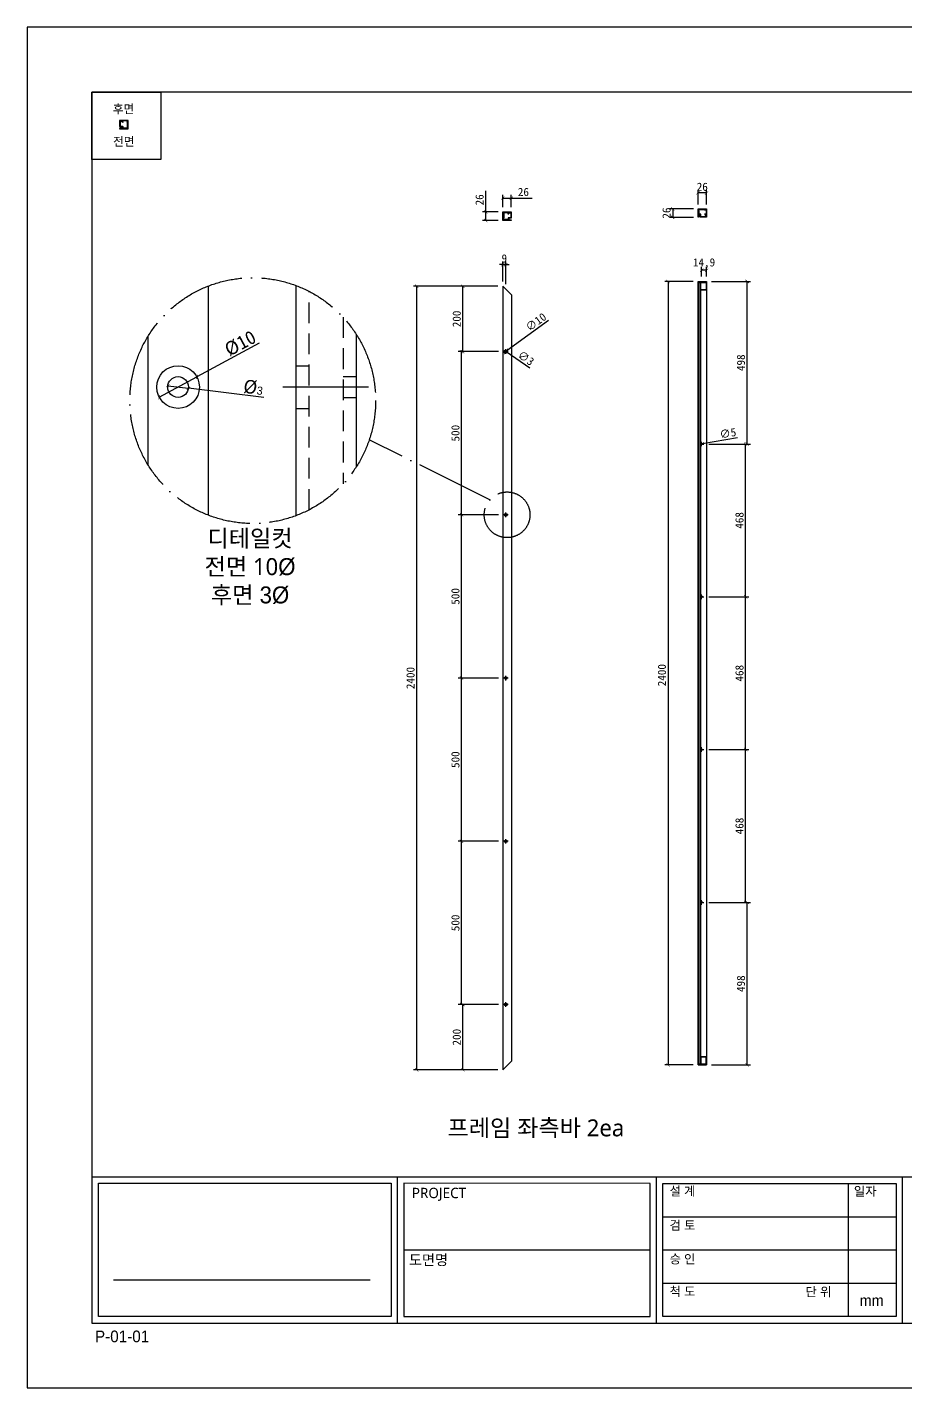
# Model space of a CAD drawing. Header units: millimetres. Extents: x -44117 to 256353, y -2095463 to 65325.
# Drawn here: x -42650 to -39959, y 57733 to 61900 of the extents above; entities that cross this region are included whole.
import ezdxf

# ---------------------------------------------------------------- set-up
doc = ezdxf.new("R2010")
doc.units = ezdxf.units.MM
doc.header["$LTSCALE"] = 10
for name, pattern in [('ACAD_ISO04W100', [30, 24, -3, 0, -3]), ('CENTER', [50.8, 31.75, -6.35, 6.35, -6.35]), ('HIDDEN', [9.525, 6.35, -3.175])]:
    doc.linetypes.add(name, pattern=pattern)
doc.layers.add('도면층1', color=7, linetype='HIDDEN')
doc.layers.add('도면층2', color=3, linetype='CENTER')
doc.styles.add('고딕', font='')
doc.styles.get('고딕').set_extended_font_data('HYgtrE')
doc.dimstyles.new('ISO-25', dxfattribs={"dimtxt": 2.5, "dimasz": 2.5, "dimexe": 1, "dimexo": 1, "dimtad": 1, "dimtxsty": 'Standard', "dimblk": 'ARCHTICK', "dimcen": 2.5, "dimadec": 0, "dimazin": 0, "dimtfac": 1, "dimtmove": 0, "dimatfit": 3, "dimfxl": 0, "dimarcsym": 0})

# ---------------------------------------------------------------- blocks, each defined once
blk = doc.blocks.new('_ArchTick')
at = {"color": 0, "linetype": 'ByBlock', "const_width": 0.15}
blk.add_lwpolyline([(-0.5, -0.5), (0.5, 0.5)], dxfattribs=at)
blk = doc.blocks.new('*D164')
at = {"color": 0, "lineweight": -2}
for p, q in [((-41208.1, 61106.9), (-41467.3, 61106.9)), ((-41457.3, 61106.9), (-41457.3, 58706.9)), ((-41208.1, 58706.9), (-41467.3, 58706.9))]:
    blk.add_line(p, q, dxfattribs=at)
at = {"layer": 'Defpoints', "color": 0}
for p in [(-41193.1, 61106.9), (-41457.3, 58706.9), (-41193.1, 58706.9)]:
    blk.add_point(p, dxfattribs=at)
at = {"color": 0, "lineweight": -2, "xscale": 10, "yscale": 10, "zscale": 10}
for p, rotation in [((-41457.3, 61106.9), 90), ((-41457.3, 58706.9), 270)]:
    blk.add_blockref('_ArchTick', p, dxfattribs=dict(at, rotation=rotation))
at = {"color": 0, "insert": (-41476, 59906.9), "char_height": 25, "attachment_point": 5, "rotation": 90}
blk.add_mtext('2400', dxfattribs=at)
blk = doc.blocks.new('*D165')
at = {"color": 0, "lineweight": -2}
for p, q in [((-41206.1, 58906.9), (-41325.7, 58906.9)), ((-41315.7, 58706.9), (-41315.7, 58906.9)), ((-41208.1, 58706.9), (-41325.7, 58706.9))]:
    blk.add_line(p, q, dxfattribs=at)
at = {"layer": 'Defpoints', "color": 0}
for p in [(-41315.7, 58906.9), (-41191.1, 58906.9), (-41193.1, 58706.9)]:
    blk.add_point(p, dxfattribs=at)
at = {"color": 0, "lineweight": -2, "xscale": 10, "yscale": 10, "zscale": 10}
for p, rotation in [((-41315.7, 58906.9), 90), ((-41315.7, 58706.9), 270)]:
    blk.add_blockref('_ArchTick', p, dxfattribs=dict(at, rotation=rotation))
at = {"color": 0, "insert": (-41334.4, 58806.9), "char_height": 25, "attachment_point": 5, "rotation": 90}
blk.add_mtext('200', dxfattribs=at)
blk = doc.blocks.new('*D166')
at = {"color": 0, "lineweight": -2}
for p, q in [((-41206.1, 59406.9), (-41329.7, 59406.9)), ((-41319.7, 58906.9), (-41319.7, 59406.9)), ((-41206.1, 58906.9), (-41329.7, 58906.9))]:
    blk.add_line(p, q, dxfattribs=at)
at = {"layer": 'Defpoints', "color": 0}
for p in [(-41319.7, 59406.9), (-41191.1, 59406.9), (-41191.1, 58906.9)]:
    blk.add_point(p, dxfattribs=at)
at = {"color": 0, "lineweight": -2, "xscale": 10, "yscale": 10, "zscale": 10}
for p, rotation in [((-41319.7, 59406.9), 90), ((-41319.7, 58906.9), 270)]:
    blk.add_blockref('_ArchTick', p, dxfattribs=dict(at, rotation=rotation))
at = {"color": 0, "insert": (-41338.4, 59156.9), "char_height": 25, "attachment_point": 5, "rotation": 90}
blk.add_mtext('500', dxfattribs=at)
blk = doc.blocks.new('*D167')
at = {"color": 0, "lineweight": -2}
for p, q in [((-41206.1, 59906.9), (-41329.7, 59906.9)), ((-41319.7, 59406.9), (-41319.7, 59906.9)), ((-41206.1, 59406.9), (-41329.7, 59406.9))]:
    blk.add_line(p, q, dxfattribs=at)
at = {"layer": 'Defpoints', "color": 0}
for p in [(-41319.7, 59906.9), (-41191.1, 59906.9), (-41191.1, 59406.9)]:
    blk.add_point(p, dxfattribs=at)
at = {"color": 0, "lineweight": -2, "xscale": 10, "yscale": 10, "zscale": 10}
for p, rotation in [((-41319.7, 59906.9), 90), ((-41319.7, 59406.9), 270)]:
    blk.add_blockref('_ArchTick', p, dxfattribs=dict(at, rotation=rotation))
at = {"color": 0, "insert": (-41338.4, 59656.9), "char_height": 25, "attachment_point": 5, "rotation": 90}
blk.add_mtext('500', dxfattribs=at)
blk = doc.blocks.new('*D168')
at = {"color": 0, "lineweight": -2}
for p, q in [((-41206.1, 60406.9), (-41329.7, 60406.9)), ((-41319.7, 59906.9), (-41319.7, 60406.9)), ((-41206.1, 59906.9), (-41329.7, 59906.9))]:
    blk.add_line(p, q, dxfattribs=at)
at = {"layer": 'Defpoints', "color": 0}
for p in [(-41319.7, 60406.9), (-41191.1, 60406.9), (-41191.1, 59906.9)]:
    blk.add_point(p, dxfattribs=at)
at = {"color": 0, "lineweight": -2, "xscale": 10, "yscale": 10, "zscale": 10}
for p, rotation in [((-41319.7, 60406.9), 90), ((-41319.7, 59906.9), 270)]:
    blk.add_blockref('_ArchTick', p, dxfattribs=dict(at, rotation=rotation))
at = {"color": 0, "insert": (-41338.4, 60156.9), "char_height": 25, "attachment_point": 5, "rotation": 90}
blk.add_mtext('500', dxfattribs=at)
blk = doc.blocks.new('*D169')
at = {"color": 0, "lineweight": -2}
for p, q in [((-41206.1, 60906.9), (-41329.7, 60906.9)), ((-41319.7, 60406.9), (-41319.7, 60906.9)), ((-41206.1, 60406.9), (-41329.7, 60406.9))]:
    blk.add_line(p, q, dxfattribs=at)
at = {"layer": 'Defpoints', "color": 0}
for p in [(-41319.7, 60906.9), (-41191.1, 60906.9), (-41191.1, 60406.9)]:
    blk.add_point(p, dxfattribs=at)
at = {"color": 0, "lineweight": -2, "xscale": 10, "yscale": 10, "zscale": 10}
for p, rotation in [((-41319.7, 60906.9), 90), ((-41319.7, 60406.9), 270)]:
    blk.add_blockref('_ArchTick', p, dxfattribs=dict(at, rotation=rotation))
at = {"color": 0, "insert": (-41338.4, 60656.9), "char_height": 25, "attachment_point": 5, "rotation": 90}
blk.add_mtext('500', dxfattribs=at)
blk = doc.blocks.new('*D170')
at = {"color": 0, "lineweight": -2}
for p, q in [((-41208.1, 61106.9), (-41325.7, 61106.9)), ((-41315.7, 60906.9), (-41315.7, 61106.9)), ((-41206.1, 60906.9), (-41325.7, 60906.9))]:
    blk.add_line(p, q, dxfattribs=at)
at = {"layer": 'Defpoints', "color": 0}
for p in [(-41315.7, 61106.9), (-41193.1, 61106.9), (-41191.1, 60906.9)]:
    blk.add_point(p, dxfattribs=at)
at = {"color": 0, "lineweight": -2, "xscale": 10, "yscale": 10, "zscale": 10}
for p, rotation in [((-41315.7, 61106.9), 90), ((-41315.7, 60906.9), 270)]:
    blk.add_blockref('_ArchTick', p, dxfattribs=dict(at, rotation=rotation))
at = {"color": 0, "insert": (-41334.4, 61006.9), "char_height": 25, "attachment_point": 5, "rotation": 90}
blk.add_mtext('200', dxfattribs=at)
blk = doc.blocks.new('a4 1scale')
at = {"color": 8}
for p, q in [((-15144.83, -4477.05), (-14867.83, -4477.05)), ((-15097.66, -4499.61), (-15097.66, -4477.05)), ((-15057.67, -4499.62), (-15057.67, -4477.06)), ((-15019.68, -4499.62), (-15019.68, -4477.06)), ((-15028.06, -4478.06), (-15028.06, -4498.62)), ((-15056.67, -4483.2), (-15020.68, -4483.2)), ((-15096.66, -4488.33), (-15058.67, -4488.34)), ((-15056.67, -4488.34), (-15020.68, -4488.34)), ((-15141.53, -4492.95), (-15101.88, -4492.95)), ((-15056.67, -4493.48), (-15020.68, -4493.48))]:
    blk.add_line(p, q, dxfattribs=at)
for points in [[(-15154.83, -4509.61), (-14857.83, -4509.61), (-14857.83, -4299.61), (-15154.83, -4299.61)], [(-15144.83, -4499.61), (-14867.83, -4499.61), (-14867.83, -4309.61), (-15144.83, -4309.61)]]:
    blk.add_lwpolyline(points, close=True)
for points in [[(-15143.82, -4478.05), (-15098.66, -4478.05), (-15098.66, -4498.61), (-15143.83, -4498.61)], [(-15058.67, -4478.06), (-15096.66, -4478.05), (-15096.66, -4498.61), (-15058.66, -4498.62)], [(-15056.67, -4478.06), (-15020.68, -4478.06), (-15020.68, -4498.62), (-15056.67, -4498.62)]]:
    blk.add_lwpolyline(points, close=True, dxfattribs=at)
at = {"color": 8, "style": '고딕'}
for s, insert, char_height, width, attachment_point in [('{\\fMalgun Gothic|b0|i0|c129|p50;PROJECT}', (-15095.45, -4478.74), 1.6004, 37.4801, 1), ('{\\fMalgun Gothic|b0|i0|c129|p50;설 계}', (-15055.65, -4478.55), 1.4003, 21.6513, 1), ('{\\fGulim|b0|i0|c129|p50;일자}', (-15027.2, -4478.57), 1.4, 24.7824, 1), ('{\\fMalgun Gothic|b0|i0|c129|p50;검 토}', (-15055.65, -4483.82), 1.4003, 21.6513, 1), ('{\\fMalgun Gothic|b0|i0|c129|p50;도면명}', (-15095.89, -4489.07), 1.6004, 37.4801, 1), ('{\\fMalgun Gothic|b0|i0|c129|p50;승 인}', (-15055.65, -4489.02), 1.4003, 21.6513, 1), ('{\\fMalgun Gothic|b0|i0|c129|p50;척 도 }', (-15055.65, -4494.02), 1.4003, 21.6513, 1), ('{\\fGulim|b0|i0|c129|p50;단 위}', (-15034.68, -4494.09), 1.4003, 21.6513, 1), ('mm', (-15024.45, -4496.13), 1.7, 15.2516, 5), ('{\\C8;P-01-01}', (-15144.37, -4500.78), 1.8004, 27.0059, 1)]:
    blk.add_mtext(s, dxfattribs=dict(at, insert=insert, char_height=char_height, width=width, attachment_point=attachment_point))
blk = doc.blocks.new('*D171')
at = {"color": 0, "lineweight": -2}
for p, q in [((-41053.7, 61002), (-41180.1, 60909.8)), ((-41188.1, 60903.9), (-41180.1, 60909.8)), ((-41188.1, 60903.9), (-41188.1, 60903.9))]:
    blk.add_line(p, q, dxfattribs=at)
at = {"layer": 'Defpoints', "color": 0}
for p in [(-41188.1, 60903.9), (-41180.1, 60909.8)]:
    blk.add_point(p, dxfattribs=at)
at = {"color": 0, "lineweight": -2, "xscale": 10, "yscale": 10, "zscale": 10}
for p, rotation in [((-41188.1, 60903.9), 36.13556978236402), ((-41180.1, 60909.8), 216.135569782364)]:
    blk.add_blockref('_ArchTick', p, dxfattribs=dict(at, rotation=rotation))
at = {"color": 0, "insert": (-41091.7, 60997.5), "char_height": 25, "attachment_point": 5, "rotation": 36.1356}
blk.add_mtext('∅10', dxfattribs=at)
blk = doc.blocks.new('*D172')
at = {"color": 0, "lineweight": -2}
for p, q in [((-41185.3, 60907.7), (-41185.3, 60907.7)), ((-41185.3, 60907.7), (-41182.9, 60906)), ((-41110.6, 60855.9), (-41182.9, 60906))]:
    blk.add_line(p, q, dxfattribs=at)
at = {"layer": 'Defpoints', "color": 0}
for p in [(-41185.3, 60907.7), (-41182.9, 60906)]:
    blk.add_point(p, dxfattribs=at)
at = {"color": 0, "lineweight": -2, "xscale": 10, "yscale": 10, "zscale": 10}
for p, rotation in [((-41185.3, 60907.7), 325.2612745735345), ((-41182.9, 60906), 145.2612745735345)]:
    blk.add_blockref('_ArchTick', p, dxfattribs=dict(at, rotation=rotation))
at = {"color": 0, "insert": (-41122.2, 60886.7), "char_height": 25, "attachment_point": 5, "rotation": 325.2613}
blk.add_mtext('∅3', dxfattribs=at)
blk = doc.blocks.new('*D174')
at = {"color": 0, "lineweight": -2}
for p, q in [((-41939.4, 60932.6), (-42130.7, 60829.3)), ((-42245.8, 60767.2), (-42130.7, 60829.3)), ((-42245.8, 60767.2), (-42245.8, 60767.2))]:
    blk.add_line(p, q, dxfattribs=at)
at = {"layer": 'Defpoints', "color": 0}
for p in [(-42130.7, 60829.3), (-42245.8, 60767.2)]:
    blk.add_point(p, dxfattribs=at)
at = {"color": 0, "lineweight": -2, "xscale": 10, "yscale": 10, "zscale": 10}
for p, rotation in [((-42130.7, 60829.3), 208.3664107921281), ((-42245.8, 60767.2), 28.36641079212811)]:
    blk.add_blockref('_ArchTick', p, dxfattribs=dict(at, rotation=rotation))
at = {"color": 0, "insert": (-41997.5, 60932), "char_height": 25, "attachment_point": 5, "rotation": 28.3664}
blk.add_mtext('{\\H1.6667x;Ø10}', dxfattribs=at)
blk = doc.blocks.new('*D175')
at = {"color": 0, "lineweight": -2}
for p, q in [((-42219.8, 60802.1), (-42219.8, 60802.1)), ((-42219.8, 60802.1), (-42156.7, 60794.3)), ((-41925.9, 60765.8), (-42156.7, 60794.3))]:
    blk.add_line(p, q, dxfattribs=at)
at = {"layer": 'Defpoints', "color": 0}
for p in [(-42219.8, 60802.1), (-42156.7, 60794.3)]:
    blk.add_point(p, dxfattribs=at)
at = {"color": 0, "lineweight": -2, "xscale": 10, "yscale": 10, "zscale": 10}
for p, rotation in [((-42219.8, 60802.1), 352.9456362608815), ((-42156.7, 60794.3), 172.9456362608816)]:
    blk.add_blockref('_ArchTick', p, dxfattribs=dict(at, rotation=rotation))
at = {"color": 0, "insert": (-41957.7, 60797), "char_height": 25, "attachment_point": 5, "rotation": 352.9456}
blk.add_mtext('{\\H1.6667x;Ø\\fPMingLiU|b0|i0|c129|p0;\\H0.59999x;3}', dxfattribs=at)
blk = doc.blocks.new('*D143')
at = {"color": 0, "lineweight": -2}
for p, q in [((-41193.1, 61121.9), (-41193.1, 61183.1)), ((-41184.1, 61112.9), (-41184.1, 61183.1)), ((-41193.1, 61173.1), (-41203.1, 61173.1)), ((-41193.1, 61173.1), (-41184.1, 61173.1)), ((-41184.1, 61173.1), (-41174.1, 61173.1))]:
    blk.add_line(p, q, dxfattribs=at)
at = {"layer": 'Defpoints', "color": 0}
for p in [(-41184.1, 61173.1), (-41193.1, 61106.9), (-41184.1, 61097.9)]:
    blk.add_point(p, dxfattribs=at)
at = {"color": 0, "lineweight": -2, "xscale": 10, "yscale": 10, "zscale": 10}
blk.add_blockref('_ArchTick', (-41193.1, 61173.1), dxfattribs=at)
at = {"color": 0, "lineweight": -2, "xscale": 10, "yscale": 10, "zscale": 10, "rotation": 180}
blk.add_blockref('_ArchTick', (-41184.1, 61173.1), dxfattribs=at)
at = {"color": 0, "insert": (-41188.6, 61191.9), "char_height": 25, "attachment_point": 5}
blk.add_mtext('9', dxfattribs=at)
blk = doc.blocks.new('*D721')
at = {"color": 0, "lineweight": -2}
for p, q in [((-40473.7, 60642.7), (-40581.5, 60624.1)), ((-40586.5, 60623.3), (-40581.5, 60624.1)), ((-40586.5, 60623.3), (-40586.5, 60623.3))]:
    blk.add_line(p, q, dxfattribs=at)
at = {"layer": 'Defpoints', "color": 0}
for p in [(-40586.5, 60623.3), (-40581.5, 60624.1)]:
    blk.add_point(p, dxfattribs=at)
at = {"color": 0, "lineweight": -2, "xscale": 10, "yscale": 10, "zscale": 10}
for p, rotation in [((-40586.5, 60623.3), 9.769614519316189), ((-40581.5, 60624.1), 189.7696145193162)]:
    blk.add_blockref('_ArchTick', p, dxfattribs=dict(at, rotation=rotation))
at = {"color": 0, "insert": (-40503.6, 60656.6), "char_height": 25, "attachment_point": 5, "rotation": 9.7696}
blk.add_mtext('∅5', dxfattribs=at)
blk = doc.blocks.new('*D722')
at = {"color": 0, "lineweight": -2}
for p, q in [((-40610.1, 61121.7), (-40696.9, 61121.7)), ((-40686.9, 61121.7), (-40686.9, 58721.7)), ((-40610.1, 58721.7), (-40696.9, 58721.7))]:
    blk.add_line(p, q, dxfattribs=at)
at = {"layer": 'Defpoints', "color": 0}
for p in [(-40595.1, 61121.7), (-40686.9, 58721.7), (-40595.1, 58721.7)]:
    blk.add_point(p, dxfattribs=at)
at = {"color": 0, "lineweight": -2, "xscale": 10, "yscale": 10, "zscale": 10}
for p, rotation in [((-40686.9, 61121.7), 90), ((-40686.9, 58721.7), 270)]:
    blk.add_blockref('_ArchTick', p, dxfattribs=dict(at, rotation=rotation))
at = {"color": 0, "insert": (-40705.6, 59915.7), "char_height": 25, "attachment_point": 5, "rotation": 90}
blk.add_mtext('2400', dxfattribs=at)
blk = doc.blocks.new('*D715')
at = {"color": 0, "lineweight": -2}
for p, q in [((-40584, 61136.7), (-40584, 61166.1)), ((-40569.1, 61156.1), (-40584, 61156.1)), ((-40569.1, 61136.7), (-40569.1, 61166.1))]:
    blk.add_line(p, q, dxfattribs=at)
at = {"layer": 'Defpoints', "color": 0}
for p in [(-40584, 61156.1), (-40584, 61121.7), (-40569.1, 61121.7)]:
    blk.add_point(p, dxfattribs=at)
at = {"color": 0, "lineweight": -2, "xscale": 10, "yscale": 10, "zscale": 10, "rotation": 180}
blk.add_blockref('_ArchTick', (-40584, 61156.1), dxfattribs=at)
at = {"color": 0, "lineweight": -2, "xscale": 10, "yscale": 10, "zscale": 10}
blk.add_blockref('_ArchTick', (-40569.1, 61156.1), dxfattribs=at)
at = {"color": 0, "insert": (-40576.6, 61176.9), "char_height": 25, "attachment_point": 5}
blk.add_mtext('14,9', dxfattribs=at)
blk = doc.blocks.new('*D719')
at = {"color": 0, "lineweight": -2}
for p, q in [((-40562, 59219.7), (-40434.8, 59219.7)), ((-40444.8, 58721.7), (-40444.8, 59219.7)), ((-40554.1, 58721.7), (-40434.8, 58721.7))]:
    blk.add_line(p, q, dxfattribs=at)
at = {"layer": 'Defpoints', "color": 0}
for p in [(-40577, 59219.7), (-40444.8, 59219.7), (-40569.1, 58721.7)]:
    blk.add_point(p, dxfattribs=at)
at = {"color": 0, "lineweight": -2, "xscale": 10, "yscale": 10, "zscale": 10}
for p, rotation in [((-40444.8, 59219.7), 90), ((-40444.8, 58721.7), 270)]:
    blk.add_blockref('_ArchTick', p, dxfattribs=dict(at, rotation=rotation))
at = {"color": 0, "insert": (-40463.6, 58970.7), "char_height": 25, "attachment_point": 5, "rotation": 90}
blk.add_mtext('498', dxfattribs=at)
blk = doc.blocks.new('*D720')
at = {"color": 0, "lineweight": -2}
for p, q in [((-40562, 59687.7), (-40439.3, 59687.7)), ((-40449.3, 59219.7), (-40449.3, 59687.7)), ((-40562, 59219.7), (-40439.3, 59219.7))]:
    blk.add_line(p, q, dxfattribs=at)
at = {"layer": 'Defpoints', "color": 0}
for p in [(-40577, 59687.7), (-40449.3, 59687.7), (-40577, 59219.7)]:
    blk.add_point(p, dxfattribs=at)
at = {"color": 0, "lineweight": -2, "xscale": 10, "yscale": 10, "zscale": 10}
for p, rotation in [((-40449.3, 59687.7), 90), ((-40449.3, 59219.7), 270)]:
    blk.add_blockref('_ArchTick', p, dxfattribs=dict(at, rotation=rotation))
at = {"color": 0, "insert": (-40468.1, 59453.7), "char_height": 25, "attachment_point": 5, "rotation": 90}
blk.add_mtext('468', dxfattribs=at)
blk = doc.blocks.new('*D716')
at = {"color": 0, "lineweight": -2}
for p, q in [((-40562, 60155.7), (-40439.3, 60155.7)), ((-40449.3, 59687.7), (-40449.3, 60155.7)), ((-40562, 59687.7), (-40439.3, 59687.7))]:
    blk.add_line(p, q, dxfattribs=at)
at = {"layer": 'Defpoints', "color": 0}
for p in [(-40577, 60155.7), (-40449.3, 60155.7), (-40577, 59687.7)]:
    blk.add_point(p, dxfattribs=at)
at = {"color": 0, "lineweight": -2, "xscale": 10, "yscale": 10, "zscale": 10}
for p, rotation in [((-40449.3, 60155.7), 90), ((-40449.3, 59687.7), 270)]:
    blk.add_blockref('_ArchTick', p, dxfattribs=dict(at, rotation=rotation))
at = {"color": 0, "insert": (-40468.1, 59921.7), "char_height": 25, "attachment_point": 5, "rotation": 90}
blk.add_mtext('468', dxfattribs=at)
blk = doc.blocks.new('*D717')
at = {"color": 0, "lineweight": -2}
for p, q in [((-40562, 60623.7), (-40439.3, 60623.7)), ((-40449.3, 60155.7), (-40449.3, 60623.7)), ((-40562, 60155.7), (-40439.3, 60155.7))]:
    blk.add_line(p, q, dxfattribs=at)
at = {"layer": 'Defpoints', "color": 0}
for p in [(-40577, 60623.7), (-40449.3, 60623.7), (-40577, 60155.7)]:
    blk.add_point(p, dxfattribs=at)
at = {"color": 0, "lineweight": -2, "xscale": 10, "yscale": 10, "zscale": 10}
for p, rotation in [((-40449.3, 60623.7), 90), ((-40449.3, 60155.7), 270)]:
    blk.add_blockref('_ArchTick', p, dxfattribs=dict(at, rotation=rotation))
at = {"color": 0, "insert": (-40468.1, 60389.7), "char_height": 25, "attachment_point": 5, "rotation": 90}
blk.add_mtext('468', dxfattribs=at)
blk = doc.blocks.new('*D718')
at = {"color": 0, "lineweight": -2}
for p, q in [((-40554.1, 61121.7), (-40434.8, 61121.7)), ((-40444.8, 60623.7), (-40444.8, 61121.7)), ((-40562, 60623.7), (-40434.8, 60623.7))]:
    blk.add_line(p, q, dxfattribs=at)
at = {"layer": 'Defpoints', "color": 0}
for p in [(-40569.1, 61121.7), (-40444.8, 61121.7), (-40577, 60623.7)]:
    blk.add_point(p, dxfattribs=at)
at = {"color": 0, "lineweight": -2, "xscale": 10, "yscale": 10, "zscale": 10}
for p, rotation in [((-40444.8, 61121.7), 90), ((-40444.8, 60623.7), 270)]:
    blk.add_blockref('_ArchTick', p, dxfattribs=dict(at, rotation=rotation))
at = {"color": 0, "insert": (-40463.6, 60872.7), "char_height": 25, "attachment_point": 5, "rotation": 90}
blk.add_mtext('498', dxfattribs=at)
blk = doc.blocks.new('*D1232')
at = {"color": 0, "lineweight": -2}
for p, q in [((-40595.1, 61357.5), (-40595.1, 61402.7)), ((-40569.1, 61392.7), (-40595.1, 61392.7)), ((-40569.1, 61357.3), (-40569.1, 61402.7))]:
    blk.add_line(p, q, dxfattribs=at)
at = {"layer": 'Defpoints', "color": 0}
for p in [(-40595.1, 61392.7), (-40595.1, 61342.5), (-40569.1, 61342.3)]:
    blk.add_point(p, dxfattribs=at)
at = {"color": 0, "lineweight": -2, "xscale": 10, "yscale": 10, "zscale": 10, "rotation": 180}
blk.add_blockref('_ArchTick', (-40595.1, 61392.7), dxfattribs=at)
at = {"color": 0, "lineweight": -2, "xscale": 10, "yscale": 10, "zscale": 10}
blk.add_blockref('_ArchTick', (-40569.1, 61392.7), dxfattribs=at)
at = {"color": 0, "insert": (-40582.1, 61411.5), "char_height": 25, "attachment_point": 5}
blk.add_mtext('26', dxfattribs=at)
blk = doc.blocks.new('*D1233')
at = {"color": 0, "lineweight": -2}
for p, q in [((-40608.5, 61344), (-40682.8, 61344)), ((-40609.4, 61318), (-40682.8, 61318)), ((-40672.8, 61344), (-40672.8, 61318))]:
    blk.add_line(p, q, dxfattribs=at)
at = {"layer": 'Defpoints', "color": 0}
for p in [(-40672.8, 61318), (-40594.4, 61318), (-40593.5, 61344)]:
    blk.add_point(p, dxfattribs=at)
at = {"color": 0, "lineweight": -2, "xscale": 10, "yscale": 10, "zscale": 10}
for p, rotation in [((-40672.8, 61344), 90), ((-40672.8, 61318), 270)]:
    blk.add_blockref('_ArchTick', p, dxfattribs=dict(at, rotation=rotation))
at = {"color": 0, "insert": (-40691.6, 61331), "char_height": 25, "attachment_point": 5, "rotation": 90}
blk.add_mtext('26', dxfattribs=at)
blk = doc.blocks.new('*D1234')
at = {"color": 0, "lineweight": -2}
for p, q in [((-41193.2, 61349), (-41193.2, 61386.9)), ((-41167.2, 61349), (-41167.2, 61386.9)), ((-41193.2, 61376.9), (-41167.2, 61376.9)), ((-41167.2, 61376.9), (-41103, 61376.9))]:
    blk.add_line(p, q, dxfattribs=at)
at = {"layer": 'Defpoints', "color": 0}
for p in [(-41167.2, 61376.9), (-41193.2, 61334), (-41167.2, 61334)]:
    blk.add_point(p, dxfattribs=at)
at = {"color": 0, "lineweight": -2, "xscale": 10, "yscale": 10, "zscale": 10, "rotation": 180}
blk.add_blockref('_ArchTick', (-41193.2, 61376.9), dxfattribs=at)
at = {"color": 0, "lineweight": -2, "xscale": 10, "yscale": 10, "zscale": 10}
blk.add_blockref('_ArchTick', (-41167.2, 61376.9), dxfattribs=at)
at = {"color": 0, "insert": (-41130.1, 61395.6), "char_height": 25, "attachment_point": 5}
blk.add_mtext('26', dxfattribs=at)
blk = doc.blocks.new('*D1235')
at = {"color": 0, "lineweight": -2}
for p, q in [((-41245.7, 61334.5), (-41245.7, 61398.7)), ((-41207.7, 61334.5), (-41255.7, 61334.5)), ((-41207.7, 61308.5), (-41255.7, 61308.5)), ((-41245.7, 61308.5), (-41245.7, 61334.5))]:
    blk.add_line(p, q, dxfattribs=at)
at = {"layer": 'Defpoints', "color": 0}
for p in [(-41245.7, 61334.5), (-41192.7, 61334.5), (-41192.7, 61308.5)]:
    blk.add_point(p, dxfattribs=at)
at = {"color": 0, "lineweight": -2, "xscale": 10, "yscale": 10, "zscale": 10}
for p, rotation in [((-41245.7, 61334.5), 90), ((-41245.7, 61308.5), 270)]:
    blk.add_blockref('_ArchTick', p, dxfattribs=dict(at, rotation=rotation))
at = {"color": 0, "insert": (-41264.4, 61371.6), "char_height": 25, "attachment_point": 5, "rotation": 90}
blk.add_mtext('26', dxfattribs=at)

msp = doc.modelspace()

# ---------------------------------------------------------------- linework, layer by layer
for p, q in [((-42359.65593, 61611.81143), (-42365.65593, 61611.81143)), ((-42365.65593, 61611.81143), (-42365.65593, 61597.01143)), ((-42365.65593, 61597.01143), (-42359.15593, 61597.01143)), ((-42359.65593, 61609.61143), (-42359.65593, 61611.81143)), ((-42356.95593, 61609.31143), (-42359.35593, 61609.31143)), ((-42359.15593, 61597.01143), (-42357.95593, 61597.01143)), ((-42342.65593, 61613.31143), (-42358.65593, 61613.31143)), ((-42358.65593, 61613.31143), (-42358.65593, 61610.31143)), ((-42358.65593, 61610.31143), (-42356.95593, 61610.31143)), ((-42357.65593, 61596.71143), (-42357.65593, 61595.51143)), ((-42357.65593, 61595.51143), (-42357.65593, 61591.81143)), ((-42357.65593, 61595.51143), (-42357.65593, 61595.51143)), ((-42356.65593, 61610.01143), (-42356.65593, 61609.61143)), ((-42345.65593, 61609.61143), (-42345.65593, 61610.01143)), ((-42345.35593, 61610.31143), (-42342.65593, 61610.31143)), ((-42344.15593, 61609.31143), (-42345.35593, 61609.31143)), ((-42344.15593, 61609.31143), (-42344.15593, 61595.81143)), ((-42342.65593, 61595.81143), (-42344.15593, 61595.81143)), ((-42342.65593, 61610.31143), (-42342.65593, 61613.31143)), ((-42342.65593, 61591.81143), (-42342.65593, 61595.81143)), ((-42357.65593, 61591.81143), (-42342.65593, 61591.81143)), ((-41191.6936, 61330.03324), (-41191.6936, 61333.03324)), ((-41191.6936, 61333.03324), (-41175.6936, 61333.03324)), ((-41188.9936, 61330.03324), (-41191.6936, 61330.03324)), ((-41191.6936, 61311.53324), (-41191.6936, 61315.53324)), ((-41191.6936, 61315.53324), (-41190.1936, 61315.53324)), ((-41176.6936, 61311.53324), (-41191.6936, 61311.53324)), ((-41190.1936, 61329.03324), (-41188.9936, 61329.03324)), ((-41190.1936, 61329.03324), (-41190.1936, 61315.53324)), ((-41188.6936, 61329.33324), (-41188.6936, 61329.73324)), ((-41177.6936, 61329.73324), (-41177.6936, 61329.33324)), ((-41175.6936, 61330.03324), (-41177.3936, 61330.03324)), ((-41177.3936, 61329.03324), (-41174.9936, 61329.03324)), ((-41176.6936, 61316.43324), (-41176.6936, 61315.23324)), ((-41176.6936, 61315.23324), (-41176.6936, 61311.53324)), ((-41176.6936, 61315.23324), (-41176.6936, 61315.23324)), ((-41175.1936, 61316.73324), (-41176.3936, 61316.73324)), ((-41175.6936, 61333.03324), (-41175.6936, 61330.03324)), ((-41168.6936, 61316.73324), (-41175.1936, 61316.73324)), ((-41174.6936, 61329.33324), (-41174.6936, 61331.53324)), ((-41174.6936, 61331.53324), (-41168.6936, 61331.53324)), ((-41168.6936, 61331.53324), (-41168.6936, 61316.73324)), ((-40592.1133, 61327.54793), (-40592.1133, 61342.54793)), ((-40592.1133, 61342.54793), (-40588.1133, 61342.54793)), ((-40588.4133, 61327.54793), (-40592.1133, 61327.54793)), ((-40587.2133, 61327.54793), (-40588.4133, 61327.54793)), ((-40588.4133, 61327.54793), (-40588.4133, 61327.54793)), ((-40588.1133, 61342.54793), (-40588.1133, 61341.04793)), ((-40574.6133, 61341.04793), (-40588.1133, 61341.04793)), ((-40586.9133, 61326.04793), (-40586.9133, 61327.24793)), ((-40586.9133, 61319.54793), (-40586.9133, 61326.04793)), ((-40572.1133, 61319.54793), (-40586.9133, 61319.54793)), ((-40574.6133, 61341.04793), (-40574.6133, 61339.84793)), ((-40574.6133, 61328.24793), (-40574.6133, 61325.84793)), ((-40574.3133, 61339.54793), (-40573.9133, 61339.54793)), ((-40573.9133, 61328.54793), (-40574.3133, 61328.54793)), ((-40574.3133, 61325.54793), (-40572.1133, 61325.54793)), ((-40573.6133, 61339.84793), (-40573.6133, 61342.54793)), ((-40573.6133, 61342.54793), (-40570.6133, 61342.54793)), ((-40573.6133, 61326.54793), (-40573.6133, 61328.24793)), ((-40570.6133, 61326.54793), (-40573.6133, 61326.54793)), ((-40572.1133, 61325.54793), (-40572.1133, 61319.54793)), ((-40570.6133, 61342.54793), (-40570.6133, 61326.54793)), ((-42096.47242, 61107.28816), (-42096.47242, 60406.0608)), ((-41826.32092, 60404.4959), (-41826.32092, 61108.85305)), ((-41193.0936, 61106.85234), (-41193.0936, 58706.85234)), ((-41167.0936, 61080.85234), (-41193.0936, 61106.85234)), ((-40595.1133, 58721.69025), (-40595.1133, 61121.69025)), ((-40595.1133, 61121.69025), (-40569.1133, 61121.69025)), ((-40595.1133, 61095.69025), (-40593.6133, 61095.69025)), ((-40593.6133, 58724.69025), (-40593.6133, 61118.69025)), ((-40593.6133, 61097.19025), (-40593.6133, 61118.69025)), ((-40593.6133, 61118.69025), (-40588.4133, 61118.69025)), ((-40588.4133, 58724.69025), (-40588.4133, 61118.69025)), ((-40588.4133, 61095.69025), (-40569.1133, 61095.69025)), ((-40586.9133, 61097.19025), (-40586.9133, 61118.69025)), ((-40586.9133, 61118.69025), (-40570.6133, 61118.69025)), ((-40586.9133, 61097.19025), (-40570.6133, 61097.19025)), ((-40586.9133, 58747.69025), (-40586.9133, 61095.69025)), ((-40570.6133, 61118.69025), (-40570.6133, 61097.19025)), ((-40569.1133, 61121.69025), (-40569.1133, 58721.69025)), ((-41167.0936, 61080.85234), (-41167.0936, 58732.85234)), ((-42280.04017, 60559.4578), (-42280.04017, 60953.89115)), ((-41642.75316, 60960.36256), (-41642.75316, 60552.98639)), ((-41167.0936, 58732.85234), (-41193.0936, 58706.85234)), ((-40595.1133, 58747.69025), (-40593.6133, 58747.69025)), ((-40569.1133, 58721.69025), (-40595.1133, 58721.69025)), ((-40595.1133, 58721.69025), (-40569.1133, 58721.69025)), ((-40593.6133, 58724.69025), (-40588.4133, 58724.69025)), ((-40588.4133, 58747.69025), (-40569.1133, 58747.69025)), ((-40586.9133, 58746.19025), (-40586.9133, 58724.69025)), ((-40586.9133, 58746.19025), (-40570.6133, 58746.19025)), ((-40586.9133, 58724.69025), (-40570.6133, 58724.69025)), ((-40570.6133, 58724.69025), (-40570.6133, 58746.19025))]:
    msp.add_line(p, q)
at = {"color": 1, "linetype": 'ACAD_ISO04W100'}
msp.add_line((-41233.08191, 60452.55129), (-41602.54854, 60636.61526), dxfattribs=at)
msp.add_lwpolyline([(-42452.00209, 61701.91753), (-42240.89409, 61701.91753), (-42240.89409, 61495.42466), (-42452.00209, 61495.42466)], close=True)
for points in [[(-42366.85593, 61590.31156, 0.4142135624), (-42367.15593, 61590.01156), (-42367.15593, 61589.11143, 0.4142135624), (-42366.85593, 61588.81143), (-42341.65593, 61588.81143, 0.4142135624), (-42341.15593, 61589.31143), (-42341.15593, 61614.31143, 0.4142135624), (-42341.65593, 61614.81143), (-42366.65593, 61614.81143, 0.4142135624), (-42367.15593, 61614.31143), (-42367.15593, 61596.01143, 0.4142135624), (-42366.65593, 61595.51143), (-42359.15593, 61595.51143), (-42359.15593, 61590.31143), (-42366.85593, 61590.31143)], [(-41167.4936, 61310.03337, -0.4142135624), (-41167.1936, 61309.73337), (-41167.1936, 61308.83324, -0.4142135624), (-41167.4936, 61308.53324), (-41192.6936, 61308.53324, -0.4142135624), (-41193.1936, 61309.03324), (-41193.1936, 61334.03324, -0.4142135624), (-41192.6936, 61334.53324), (-41167.6936, 61334.53324, -0.4142135624), (-41167.1936, 61334.03324), (-41167.1936, 61315.73324, -0.4142135624), (-41167.6936, 61315.23324), (-41175.1936, 61315.23324), (-41175.1936, 61310.03324), (-41167.4936, 61310.03324)], [(-40593.61317, 61318.34793, -0.4142135624), (-40593.91317, 61318.04793), (-40594.8133, 61318.04793, -0.4142135624), (-40595.1133, 61318.34793), (-40595.1133, 61343.54793, -0.4142135624), (-40594.6133, 61344.04793), (-40569.6133, 61344.04793, -0.4142135624), (-40569.1133, 61343.54793), (-40569.1133, 61318.54793, -0.4142135624), (-40569.6133, 61318.04793), (-40587.9133, 61318.04793, -0.4142135624), (-40588.4133, 61318.54793), (-40588.4133, 61326.04793), (-40593.6133, 61326.04793), (-40593.6133, 61318.34793)]]:
    msp.add_lwpolyline(points, format="xyb")
for centre, radius in [((-41959.36115, 60756.67448), 376.46972), ((-41180.0936, 60406.85234), 69.97253)]:
    msp.add_circle(centre, radius, dxfattribs=at)
for centre, radius in [((-41184.0936, 60906.85234), 5), ((-41184.0936, 60906.85234), 1.5), ((-42188.2563, 60798.22301), 65.39513), ((-42188.2563, 60798.22301), 31.78929), ((-40584.0133, 60623.69025), 2.5), ((-41184.0936, 60406.85234), 4), ((-41184.0936, 60406.85234), 1.5), ((-40584.0133, 60155.69025), 2.5), ((-41184.0936, 59906.85234), 4), ((-41184.0936, 59906.85234), 1.5), ((-40584.0133, 59687.69025), 2.5), ((-41184.0936, 59406.85234), 4), ((-41184.0936, 59406.85234), 1.5), ((-40584.0133, 59219.69025), 2.5), ((-41184.0936, 58906.85234), 4), ((-41184.0936, 58906.85234), 1.5)]:
    msp.add_circle(centre, radius)
for centre, start, end in [((-42359.35593, 61609.61143), 180, 270), ((-42357.95593, 61596.71143), 0, 90), ((-42356.95593, 61610.01143), 0, 90), ((-42356.95593, 61609.61143), 270, 0), ((-42345.35593, 61610.01143), 90, 180), ((-42345.35593, 61609.61143), 180, 270), ((-41188.9936, 61329.73324), 0, 90), ((-41188.9936, 61329.33324), 270, 0), ((-41177.3936, 61329.73324), 90, 180), ((-41177.3936, 61329.33324), 180, 270), ((-41176.3936, 61316.43324), 90, 180), ((-41174.9936, 61329.33324), 270, 0), ((-40587.2133, 61327.24793), 0, 90), ((-40574.3133, 61339.84793), 180, 270), ((-40574.3133, 61328.24793), 90, 180), ((-40574.3133, 61325.84793), 180, 270), ((-40573.9133, 61339.84793), 270, 0), ((-40573.9133, 61328.24793), 0, 90)]:
    msp.add_arc(centre, 0.3, start, end)
at = {"layer": '도면층1'}
for p, q in [((-41786.32092, 60422.32955), (-41786.32092, 61091.0194)), ((-41682.75316, 61012.0516), (-41682.75316, 60501.29735)), ((-41826.32092, 60863.61814), (-41786.32092, 60863.61814)), ((-41682.75316, 60830.0123), (-41642.75316, 60830.0123)), ((-41682.75316, 60766.43372), (-41642.75316, 60766.43372)), ((-41826.32092, 60732.82789), (-41786.32092, 60732.82789))]:
    msp.add_line(p, q, dxfattribs=at)
at = {"layer": '도면층2'}
for p, q in [((-41177.0936, 60906.85234), (-41191.0936, 60906.85234)), ((-41184.0936, 60899.85234), (-41184.0936, 60913.85234)), ((-41604.30043, 60798.22301), (-41866.98798, 60798.22301)), ((-40591.0133, 60623.69025), (-40577.0133, 60623.69025)), ((-40584.0133, 60616.69025), (-40584.0133, 60630.69025)), ((-41177.0936, 60406.85234), (-41191.0936, 60406.85234)), ((-41184.0936, 60399.85234), (-41184.0936, 60413.85234)), ((-40591.0133, 60155.69025), (-40577.0133, 60155.69025)), ((-40584.0133, 60148.69025), (-40584.0133, 60162.69025)), ((-41177.0936, 59906.85234), (-41191.0936, 59906.85234)), ((-41184.0936, 59899.85234), (-41184.0936, 59913.85234)), ((-40591.0133, 59687.69025), (-40577.0133, 59687.69025)), ((-40584.0133, 59680.69025), (-40584.0133, 59694.69025)), ((-41177.0936, 59406.85234), (-41191.0936, 59406.85234)), ((-41184.0936, 59399.85234), (-41184.0936, 59413.85234)), ((-40591.0133, 59219.69025), (-40577.0133, 59219.69025)), ((-40584.0133, 59212.69025), (-40584.0133, 59226.69025)), ((-41177.0936, 58906.85234), (-41191.0936, 58906.85234)), ((-41184.0936, 58899.85234), (-41184.0936, 58913.85234))]:
    msp.add_line(p, q, dxfattribs=at)

# ---------------------------------------------------------------- block references
at = {"color": 1, "xscale": 19.845, "yscale": 19.845, "zscale": 19.845}
msp.add_blockref('a4 1scale', (258097.14778, 147226.10852), dxfattribs=at)

# ---------------------------------------------------------------- texts
at = {"color": 142, "attachment_point": 5, "style": '고딕'}
for s, insert, char_height, width in [('{\\fMalgun Gothic|b0|i0|c129|p50;후면}', (-42355.24285, 61648.19648), 26.0022875, 753.2689732), ('{\\fMalgun Gothic|b0|i0|c129|p50;전면}', (-42354.53916, 61549.03473), 26.0022875, 753.2689732), ('{\\fMalgun Gothic|b0|i0|c129|p50;디테일컷\\P전면 10\\fGulim|b0|i0|c129|p50;\\C144;\\c10845184;Ø\\P후면 3Ø}', (-41967.69794, 60245.33745), 52.004575, 1506.5379465), ('{\\fMalgun Gothic|b0|i0|c129|p50;프레임 좌측바 2ea}', (-41091.98038, 58526.30182), 52.004575, 1506.5379465)]:
    msp.add_mtext(s, dxfattribs=dict(at, insert=insert, char_height=char_height, width=width))

# ---------------------------------------------------------------- dimensions: what is measured, and where the dimension line sits
for base, p1, p2, override, picture, middle in [((-41245.68889, 61334.53324), (-41192.6936, 61308.53324), (-41192.6936, 61334.53324), {"dimscale": 10, "dimasz": 1, "dimexo": 1.5}, '*D1235', (-41264.43889, 61371.61657)), ((-41457.29867, 58706.85234), (-41193.0936, 61106.85234), (-41193.0936, 58706.85234), {"dimscale": 10, "dimasz": 1, "dimexo": 1.5}, '*D164', (-41476.04867, 59906.85234)), ((-41315.67083, 61106.85234), (-41191.0936, 60906.85234), (-41193.0936, 61106.85234), {"dimscale": 10, "dimasz": 1, "dimexo": 1.5}, '*D170', (-41334.42083, 61006.85234)), ((-40444.84118, 61121.69025), (-40577.0133, 60623.69025), (-40569.1133, 61121.69025), {"dimscale": 10, "dimasz": 1, "dimexo": 1.5, "dimtmove": 1}, '*D718', (-40463.59118, 60872.69025)), ((-41319.67083, 60906.85234), (-41191.0936, 60406.85234), (-41191.0936, 60906.85234), {"dimscale": 10, "dimasz": 1, "dimexo": 1.5}, '*D169', (-41338.42083, 60656.85234)), ((-40449.34118, 60623.69025), (-40577.0133, 60155.69025), (-40577.0133, 60623.69025), {"dimscale": 10, "dimasz": 1, "dimexo": 1.5, "dimtmove": 1}, '*D717', (-40468.09118, 60389.69025)), ((-41319.67083, 60406.85234), (-41191.0936, 59906.85234), (-41191.0936, 60406.85234), {"dimscale": 10, "dimasz": 1, "dimexo": 1.5}, '*D168', (-41338.42083, 60156.85234)), ((-40449.34118, 60155.69025), (-40577.0133, 59687.69025), (-40577.0133, 60155.69025), {"dimscale": 10, "dimasz": 1, "dimexo": 1.5, "dimtmove": 1}, '*D716', (-40468.09118, 59921.69025)), ((-41319.67083, 59906.85234), (-41191.0936, 59406.85234), (-41191.0936, 59906.85234), {"dimscale": 10, "dimasz": 1, "dimexo": 1.5}, '*D167', (-41338.42083, 59656.85234)), ((-40449.34118, 59687.69025), (-40577.0133, 59219.69025), (-40577.0133, 59687.69025), {"dimscale": 10, "dimasz": 1, "dimexo": 1.5, "dimtmove": 1}, '*D720', (-40468.09118, 59453.69025)), ((-41319.67083, 59406.85234), (-41191.0936, 58906.85234), (-41191.0936, 59406.85234), {"dimscale": 10, "dimasz": 1, "dimexo": 1.5}, '*D166', (-41338.42083, 59156.85234)), ((-40444.84118, 59219.69025), (-40569.1133, 58721.69025), (-40577.0133, 59219.69025), {"dimscale": 10, "dimasz": 1, "dimexo": 1.5}, '*D719', (-40463.59118, 58970.69025)), ((-41315.67083, 58906.85234), (-41193.0936, 58706.85234), (-41191.0936, 58906.85234), {"dimscale": 10, "dimasz": 1, "dimexo": 1.5}, '*D165', (-41334.42083, 58806.85234))]:
    dim = msp.add_linear_dim(base=base, p1=p1, p2=p2, angle=90, dimstyle='ISO-25', override=override)
    dim.commit()
    dim.dimension.update_dxf_attribs({"geometry": picture, "text_midpoint": middle})
dim = msp.add_linear_dim(base=(-41167.1936, 61376.89324), p1=(-41193.1936, 61334.03324), p2=(-41167.1936, 61334.03324), dimstyle='ISO-25', override={"dimscale": 10, "dimasz": 1, "dimexo": 1.5})
dim.commit()
dim.dimension.update_dxf_attribs({"geometry": '*D1234', "text_midpoint": (-41130.11027, 61395.64324)})
for base, p1, p2, angle, picture, middle in [((-40595.1133, 61392.72306), (-40569.1133, 61342.29718), (-40595.1133, 61342.54118), 180, '*D1232', (-40582.1133, 61392.72306)), ((-40672.82572, 61318.04793), (-40593.52038, 61344.04793), (-40594.36323, 61318.04793), 90, '*D1233', (-40672.82572, 61331.04793)), ((-40584.0133, 61156.06072), (-40569.1133, 61121.69025), (-40584.0133, 61121.69025), 180, '*D715', (-40576.5633, 61156.06072)), ((-40686.86357, 58721.69025), (-40595.1133, 61121.69025), (-40595.1133, 58721.69025), 90, '*D722', (-40686.86357, 59915.69025))]:
    dim = msp.add_linear_dim(base=base, p1=p1, p2=p2, angle=angle, dimstyle='ISO-25', override={"dimscale": 10, "dimasz": 1, "dimexo": 1.5})
    dim.commit()
    dim.dimension.update_dxf_attribs({"geometry": picture, "text_midpoint": middle, "dimtype": 160})
dim = msp.add_linear_dim(base=(-41184.0936, 61173.12319), p1=(-41193.0936, 61106.85234), p2=(-41184.0936, 61097.85234), dimstyle='ISO-25', override={"dimscale": 10, "dimasz": 1, "dimexo": 1.5})
dim.commit()
dim.dimension.update_dxf_attribs({"geometry": '*D143', "text_midpoint": (-41188.5936, 61173.12319), "dimtype": 160})
for p1, p2, picture, middle in [((-41188.13172, 60903.90385), (-41180.05548, 60909.80083), '*D171', (-41080.64105, 60982.38966)), ((-41185.32624, 60907.70709), (-41182.86096, 60905.99759), '*D172', (-41132.8719, 60871.33351)), ((-40586.47704, 60623.26603), (-40581.54955, 60624.11447), '*D721', (-40500.38742, 60638.08928))]:
    dim = msp.add_diameter_dim_2p(p1=p1, p2=p2, dimstyle='ISO-25', override={"dimscale": 10, "dimasz": 1, "dimexo": 1.5})
    dim.commit()
    dim.dimension.update_dxf_attribs({"geometry": picture, "text_midpoint": middle, "dimtype": 163})
for p1, p2, text, picture, middle in [((-42245.79925, 60767.15324), (-42130.71334, 60829.29279), '{\\H1.6667x;Ø10}', '*D174', (-41984.64796, 60908.15942)), ((-42219.80494, 60802.12709), (-42156.70765, 60794.31894), '{\\H1.6667x;Ø\\fPMingLiU|b0|i0|c129|p0;\\H0.59999x;3}', '*D175', (-41961.02044, 60770.10308))]:
    dim = msp.add_diameter_dim_2p(p1=p1, p2=p2, text=text, dimstyle='ISO-25', override={"dimscale": 10, "dimasz": 1, "dimexo": 1.5})
    dim.commit()
    dim.dimension.update_dxf_attribs({"geometry": picture, "text_midpoint": middle, "dimtype": 163})

doc.saveas('drawing.dxf')
